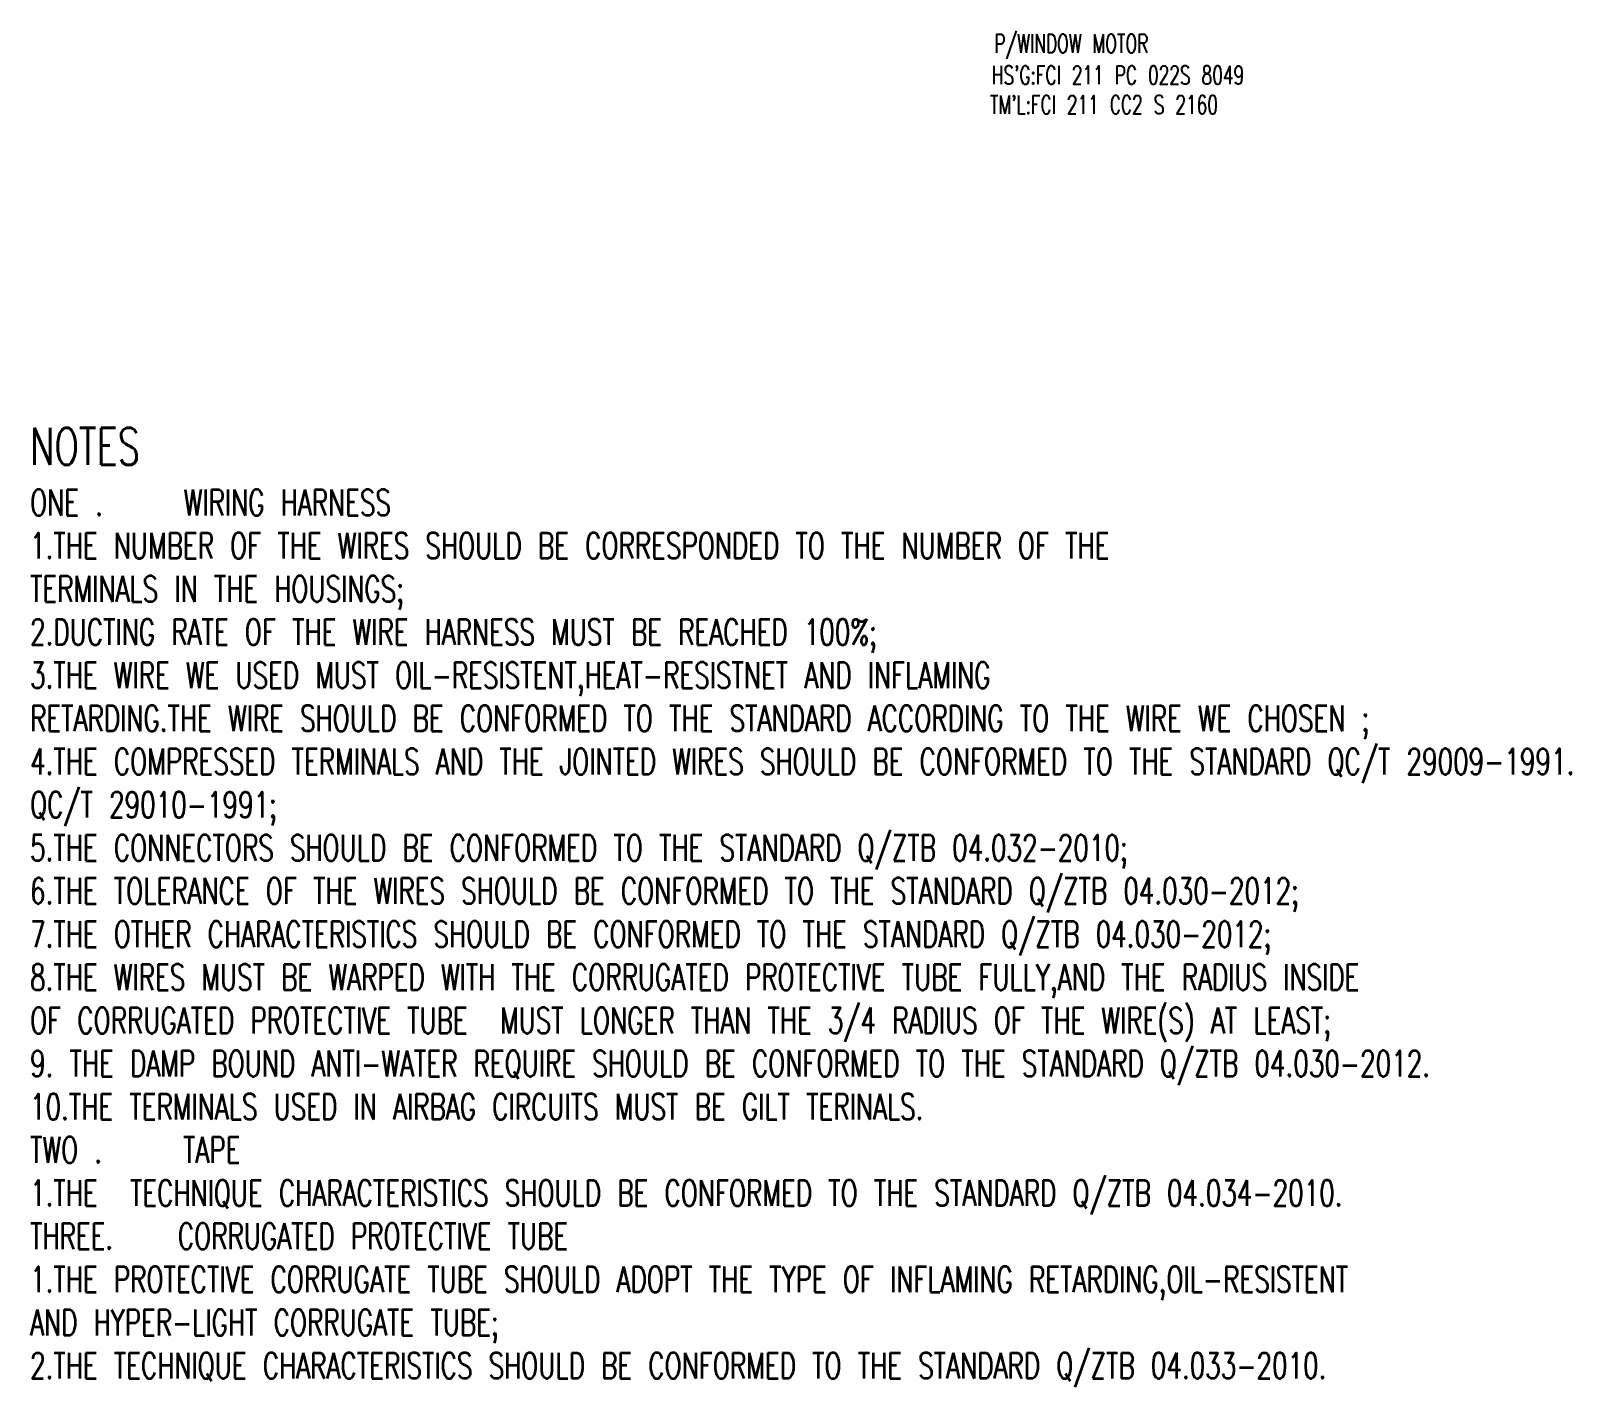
# Model space of a CAD drawing. Header units: millimetres. Extents: x 1089 to 2278, y 102 to 943.
# Drawn here: x 1611.7 to 1820, y 370.6 to 554 of the extents above; entities that cross this region are included whole.
import ezdxf
from ezdxf.enums import TextEntityAlignment as Align

# ---------------------------------------------------------------- set-up
doc = ezdxf.new("R2010")
doc.units = ezdxf.units.MM
doc.layers.add('0Filament', color=7, linetype='Continuous', lineweight=20)
doc.styles.add('HZ', font='TXT', dxfattribs={"width": 0.7, "height": 4, "bigfont": 'HZTXT'})

msp = doc.modelspace()

# ---------------------------------------------------------------- texts
at = {"layer": '0Filament', "style": 'HZ', "width": 0.67}
msp.add_text('P/WINDOW MOTOR', height=2.5, dxfattribs=at).set_placement((1742, 553.482), align=Align.TOP_LEFT)
for s, p in [("HS'G:FCI 211 PC 022S 8049 ", (1741.644, 546.721)), ("TM'L:FCI 211 CC2 S 2160  ", (1741.401, 542.721))]:
    msp.add_text(s, height=2.5, dxfattribs=at).set_placement(p)
at = {"layer": '0Filament', "insert": (1611.628, 500.259), "char_height": 3, "width": 258.66831, "attachment_point": 1, "style": 'HZ'}
msp.add_mtext('{\\H1.6667x;NOTES}\\P{\\H1.1667x;ONE .     WIRING HARNESS\\P1.THE NUMBER OF THE WIRES SHOULD BE CORRESPONDED TO THE NUMBER OF THE \\PTERMINALS IN THE HOUSINGS;\\P2.DUCTING RATE OF THE WIRE HARNESS MUST BE REACHED 100%;\\P3.THE WIRE WE USED MUST OIL-RESISTENT,HEAT-RESISTNET AND INFLAMING\\PRETARDING.THE WIRE SHOULD BE CONFORMED TO THE STANDARD ACCORDING TO THE WIRE WE CHOSEN ;\\P4.THE COMPRESSED TERMINALS AND THE JOINTED WIRES SHOULD BE CONFORMED TO THE STANDARD QC/T 29009-1991. \\PQC/T 29010-1991;\\P5.THE CONNECTORS SHOULD BE CONFORMED TO THE STANDARD Q/ZTB 04.032-2010;\\P6.THE TOLERANCE OF THE WIRES SHOULD BE CONFORMED TO THE STANDARD Q/ZTB 04.030-2012;\\P7.THE OTHER CHARACTERISTICS SHOULD BE CONFORMED TO THE STANDARD Q/ZTB 04.030-2012;\\P8.THE WIRES MUST BE WARPED WITH THE CORRUGATED PROTECTIVE TUBE FULLY,AND THE RADIUS INSIDE \\POF CORRUGATED PROTECTIVE TUBE  MUST LONGER THAN THE 3/4 RADIUS OF THE WIRE(S) AT LEAST;\\P9. THE DAMP BOUND ANTI-WATER REQUIRE SHOULD BE CONFORMED TO THE STANDARD Q/ZTB 04.030-2012. \\P10.THE TERMINALS USED IN AIRBAG CIRCUITS MUST BE GILT TERINALS. \\C1; \\C256;\\PTWO .     TAPE \\P1.THE  TECHNIQUE CHARACTERISTICS SHOULD BE CONFORMED TO THE STANDARD Q/ZTB 04.034-2010.\\PTHREE.    CORRUGATED PROTECTIVE TUBE\\P1.THE PROTECTIVE CORRUGATE TUBE SHOULD ADOPT THE TYPE OF INFLAMING RETARDING,OIL-RESISTENT\\PAND HYPER-LIGHT CORRUGATE TUBE;\\P2.THE TECHNIQUE CHARACTERISTICS SHOULD BE CONFORMED TO THE STANDARD Q/ZTB 04.033-2010.}', dxfattribs=at)

doc.saveas('drawing.dxf')
